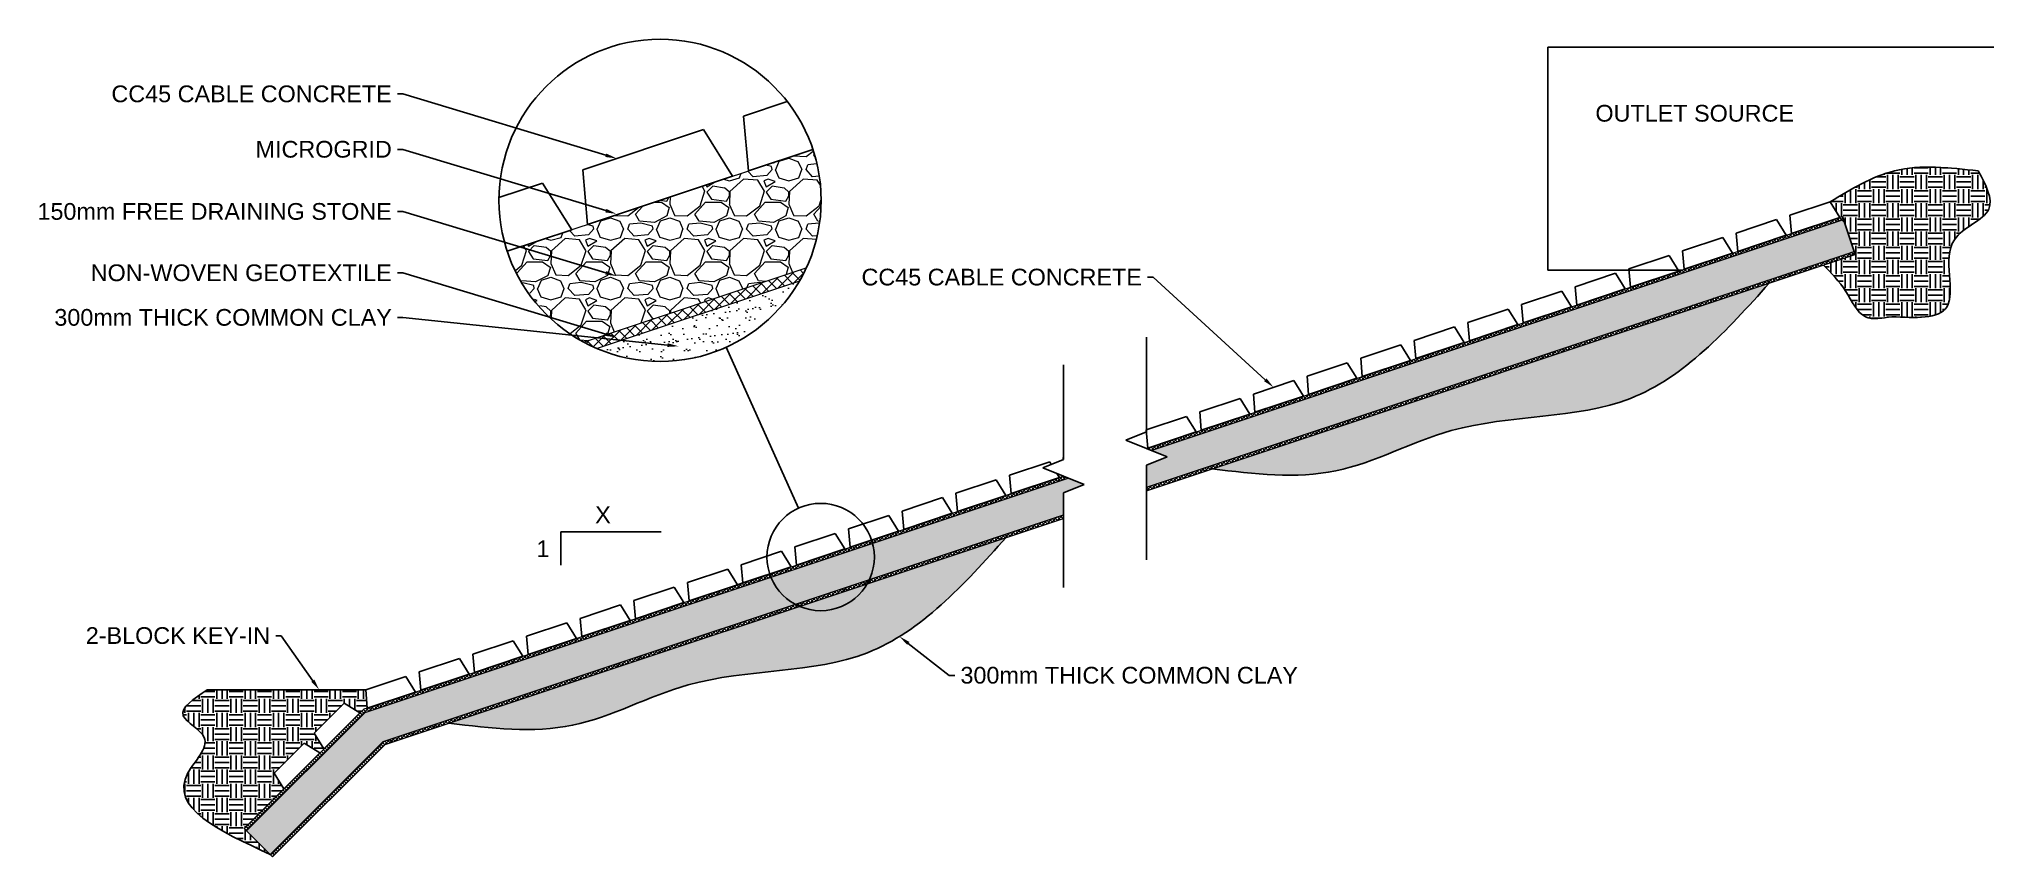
# Model space of a CAD drawing. Header units: millimetres. Extents: x 52489 to 61290, y 5633 to 9300.
import ezdxf
from ezdxf import colors
from ezdxf.entities.mleader import LeaderData, LeaderLine
from ezdxf.math import Vec2, Vec3

# ---------------------------------------------------------------- set-up
doc = ezdxf.new("R2010")
doc.units = ezdxf.units.MM
doc.styles.get("Standard").update_dxf_attribs({"font": 'arial.ttf'})

msp = doc.modelspace()

# ---------------------------------------------------------------- hatches: boundary and pattern name
at = {"lineweight": 5}
h = msp.add_hatch(dxfattribs=at)
h.set_pattern_fill('GRAVEL', color=256, scale=10.5)
h.set_pattern_definition([(228.012788, (-112513.871, -12088.661), (-2133.6000002, -2400.2999999), [35.88075, -3552.2008]), (184.969741, (-112537.874, -12115.331), (3200.3999987, 266.7000152), [61.5725, -6095.67513]), (132.510447, (-112599.215, -12120.665), (2667.0000011, -2933.699999), [43.41556, -4298.1459]), (267.273689, (-112703.228, -12187.34), (266.7000006, 5334), [56.07047, -5550.97593]), (292.833654, (-112705.895, -12243.347), (-1333.5000001, 3200.4), [54.98154, -5443.1798]), (357.273689, (-112684.56, -12294.02), (-5334, 266.7000006), [56.07047, -5550.97593]), (37.6942405, (-112628.552, -12296.687), (-3467.09999985, -2667.0000002), [74.15033, -7340.8771]), (72.2553284, (-112569.878, -12251.348), (1866.9000005, 5867.39999984), [70.00555, -6930.55194]), (121.429566, (-112548.542, -12184.673), (-2133.6000003, 3467.0999998), [56.26036, -5569.7823]), (175.236358, (-112577.88, -12136.667), (2933.7, -266.7000005), [64.2299, -3147.2634]), (222.397438, (-112641.887, -12131.3334), (-3200.3999999, -2933.7000001), [83.0632, -8223.2611]), (138.814075, (-112439.195, -12190.007), (-1866.9, 1600.2), [28.35048, -2806.7094]), (171.469234, (-112460.531, -12171.338), (3467.1000001, -533.3999994), [53.9366, -5339.7371]), (225, (-112513.87, -12163.34), (-4e-14, -266.7), [37.717, -339.45378]), (203.19859, (-112532.54, -12131.333), (1333.5, 533.4), [20.31134, -2010.81535]), (291.80141, (-112551.21, -12139.334), (-266.7, 800.1), [28.7244, -1407.49906]), (30.963757, (-112540.54, -12166.004), (800.1, 533.4), [46.65356, -1508.4613]), (161.56505, (-112500.54, -12142), (533.4, -266.7), [33.73515, -809.6443]), (16.38954, (-112705.895, -12139.334), (2667, 800.1), [47.25924, -4678.6768]), (70.346176, (-112660.556, -12126), (-1066.8000001, -2933.7), [39.6479, -3925.13265]), (293.19859, (-112500.536, -12088.66), (-533.4, 1333.5), [40.6224, -1990.50428]), (343.61046, (-112484.534, -12126), (-2667, 800.0999998), [47.25924, -4678.6768]), (339.443955, (-112705.895, -12304.69), (-1333.5, 533.4), [45.5737, -2233.1121]), (294.77514, (-112663.223, -12320.69), (-1333.5000016, 2933.6999993), [38.18557, -3780.3773]), (66.80141, (-112497.87, -12355.36), (533.4, 1333.5), [40.6224, -1990.50428]), (17.354025, (-112481.867, -12318.023), (-3467.1, -1066.8000002), [44.7072, -4425.99948]), (69.443955, (-112628.552, -12355.36), (-533.4, -1333.5), [22.78685, -2255.89895]), (101.309932, (-112513.87, -12355.36), (-266.7, 1066.8), [13.59903, -1346.30947]), (165.963757, (-112516.54, -12342.026), (800.1, -266.7), [54.98154, -1044.65073]), (186.009006, (-112569.878, -12328.691), (2667, 266.7000001), [50.95303, -5044.3433]), (303.69007, (-112540.54, -12190.01), (-266.7, 533.4), [38.464, -923.1365]), (353.1572266, (-112519.205, -12222.011), (4533.9, -533.39999976), [67.15346, -6648.18095]), (60.945396, (-112452.53, -12230.012), (-1066.8, -1866.9), [27.45837, -2718.3862]), (90, (-112439.2, -12206), (-266.7, 266.7), [16.002, -250.698]), (120.256437, (-112575.212, -12320.69), (1066.7999999, -1866.9), [37.05103, -3668.0638]), (48.012787, (-112593.881, -12288.686), (2133.6000002, 2400.2999998), [71.7615, -3516.32003]), (0, (-112545.88, -12235.35), (266.7, 266.7), [69.342, -197.358]), (325.304846, (-112476.533, -12235.346), (2667.000001, -1866.8999986), [42.169, -4174.72826]), (254.054604, (-112441.862, -12259.35), (-266.7, -1066.8), [38.83205, -1902.77325]), (207.645975, (-112452.53, -12296.687), (-5067.3000002, -2666.99999965), [63.22524, -6259.30876]), (175.426079, (-112508.537, -12326.024), (-3467.1, 266.7), [66.8881, -6621.91388])])
edge = h.paths.add_edge_path()
edge.add_arc((55324.9, 8618.7), 783.8, 200.08, 239.75571)
edge.add_line((54930.1, 7941.6), (55928.6, 8274.5))
edge.add_arc((55281.8, 8575.3), 713.3, 335.05993, 378.84416)
edge.add_line((55956.9, 8805.7), (54588.7, 8349.6))
h = msp.add_hatch()
h.set_pattern_fill('EARTH', color=256, scale=10)
edge = h.paths.add_edge_path()
edge.add_spline(control_points=[(60796.5, 8055.7), (60902.8, 8050.3), (61138, 8038.3), (60977.2, 8418.7), (61289.6, 8509.5), (61217.8, 8646.5), (61184.6, 8709.7)], knot_values=[0, 0, 0, 0, 250.546223, 554.691199, 761.730589, 939.36898, 939.36898, 939.36898, 939.36898], degree=3, periodic=0)
edge.add_spline(control_points=[(61184.6, 8709.7), (61055.7, 8724.4), (60817.5, 8751.6), (60613.7, 8627.9), (60520.1, 8571.1)], knot_values=[0, 0, 0, 0, 376.425984, 696.097541, 696.097541, 696.097541, 696.097541], degree=3, periodic=0)
edge.add_line((60520.1, 8571.1), (60563.5, 8501.2))
edge.add_line((60563.5, 8501.2), (60575.3, 8505.1))
edge.add_line((60575.3, 8505.1), (60632.2, 8334.4))
edge.add_line((60632.2, 8334.4), (60489.8, 8286.9))
edge.add_spline(control_points=[(60489.8, 8286.9), (60525.5, 8250.8), (60593.8, 8181.7), (60658.4, 8031.4), (60753.5, 8048.1), (60796.5, 8055.7)], knot_values=[0, 0, 0, 0, 155.96842, 298.597217, 416.494711, 416.494711, 416.494711, 416.494711], degree=3, periodic=0)
h = msp.add_hatch(dxfattribs=at)
h.set_pattern_fill('ANSI37', color=256, scale=3.5)
h.set_pattern_definition([(45, (372.151, 124.05), (-7.8577241, 7.8577241), []), (135, (372.151, 124.05), (-7.8577241, -7.8577241), [])])
h.paths.add_polyline_path([(60585.8, 8473.8), (60575.3, 8505.1), (57453.6, 7464.6), (57475.1, 7455.9), (60571.3, 8488)])
h = msp.add_hatch(dxfattribs=at)
h.set_pattern_fill('GRAVEL', color=256, scale=3.5)
h.set_pattern_definition([(228.012788, (436.159, 212.95), (-711.20000006, -800.09999995), [11.96025, -1184.06693]), (184.969741, (428.158, 204.0603), (1066.79999958, 88.90000506), [20.52417, -2031.89171]), (132.510447, (407.711, 202.2823), (889.00000038, -977.89999966), [14.47185, -1432.7153]), (267.273689, (373.04, 180.0573), (88.9000002, 1778), [18.69016, -1850.32531]), (292.833654, (372.151, 161.3883), (-444.50000004, 1066.79999998), [18.32718, -1814.39327]), (357.273689, (379.263, 144.4973), (-1778, 88.9000002), [18.69016, -1850.32531]), (37.6942405, (397.9318, 143.6083), (-1155.69999995, -889.00000007), [24.71678, -2446.95904]), (72.2553284, (417.4898, 158.7213), (622.30000017, 1955.79999995), [23.33518, -2310.18398]), (121.429566, (424.602, 180.9463), (-711.2000001, 1155.69999994), [18.75345, -1856.5941]), (175.236358, (414.823, 196.948), (977.9, -88.90000015), [21.40996, -1049.08779]), (222.397438, (393.4868, 198.7263), (-1066.79999997, -977.90000004), [27.68773, -2741.08704]), (138.814075, (461.051, 179.168), (-622.3, 533.4), [9.45016, -935.5698]), (171.469234, (453.939, 185.3913), (1155.70000003, -177.7999998), [17.97887, -1779.91236]), (225, (436.16, 188.06), (-1e-14, -88.9), [12.57233, -113.15126]), (203.19859, (429.936, 198.726), (444.5, 177.8), [6.77045, -670.27178]), (291.80141, (423.713, 196.06), (-88.9, 266.7), [9.5748, -469.16635]), (30.963757, (427.269, 187.17), (266.7, 177.8), [15.55119, -502.82044]), (161.56505, (440.604, 195.17), (177.8, -88.9), [11.24505, -269.88143]), (16.38954, (372.151, 196.0593), (889, 266.7), [15.75308, -1559.55893]), (70.346176, (387.264, 200.504), (-355.60000003, -977.9), [13.21596, -1308.37755]), (293.19859, (440.604, 212.95), (-177.8, 444.5), [13.5408, -663.50143]), (343.61046, (445.938, 200.5043), (-889, 266.69999994), [15.75308, -1559.55893]), (339.443955, (372.151, 140.941), (-444.5, 177.8), [15.19123, -744.3707]), (294.775141, (386.375, 135.607), (-444.5000005, 977.89999976), [12.72852, -1260.12577]), (66.80141, (441.493, 124.05), (177.8, 444.5), [13.5408, -663.50143]), (17.354025, (446.827, 136.4963), (-1155.7, -355.60000007), [14.9024, -1475.33316]), (69.443955, (397.932, 124.05), (-177.8, -444.5), [7.59562, -751.96632]), (101.309932, (436.159, 124.05), (-88.9, 355.6), [4.53301, -448.76982]), (165.963757, (435.27, 128.495), (266.7, -88.9), [18.32718, -348.21691]), (186.009006, (417.49, 132.9403), (889, 88.90000005), [16.98434, -1681.44777]), (303.690068, (427.27, 179.168), (-88.9, 177.8), [12.82134, -307.71217]), (353.1572266, (434.3808, 168.5003), (1511.3, -177.79999992), [22.38449, -2216.06032]), (60.945396, (456.606, 165.833), (-355.6, -622.3), [9.15279, -906.12873]), (90, (461.05, 173.83), (-88.9, 88.9), [5.334, -83.566]), (120.256437, (415.712, 135.607), (355.59999996, -622.3), [12.35034, -1222.68793]), (48.012787, (409.489, 146.275), (711.20000006, 800.09999995), [23.9205, -1172.10668]), (0, (425.49, 164.055), (88.9, 88.9), [23.114, -65.786]), (325.304846, (448.605, 164.055), (889.00000034, -622.2999995), [14.05633, -1391.57609]), (254.054604, (460.162, 156.054), (-88.9, -355.6), [12.94402, -634.25775]), (207.6459754, (456.606, 143.6083), (-1689.10000006, -888.99999988), [21.07508, -2086.43625]), (175.426079, (437.9368, 133.8293), (-1155.7, 88.9), [22.29603, -2207.30463])])
h.paths.add_polyline_path([(60627.5, 8348.6), (60585.8, 8473.8), (60571.3, 8488), (57475.1, 7455.9), (57546.3, 7427.1), (57453.6, 7389.7), (57453.6, 7290.7), (60531.6, 8316.6), (60546.1, 8321.5)])
h = msp.add_hatch()
h.set_pattern_fill('ANSI37', color=256, scale=10.5)
h.paths.add_polyline_path([(55898.9, 8217.1, 0.022349), (55928.6, 8274.5), (54930.1, 7941.6, 0.022349), (54988.2, 7913.6)])
h = msp.add_hatch()
h.set_pattern_fill('ANSI37', color=256, scale=3.5)
h.paths.add_polyline_path([(57453.6, 7274.8), (60632.2, 8334.4), (60627.5, 8348.6), (57453.6, 7290.7)])
h = msp.add_hatch(dxfattribs=at)
h.set_pattern_fill('AR-SAND', color=256, scale=1.5)
h.set_pattern_definition([(37.5, (-112691.665, -12398.05), (-2.400047, 73.411986), [0, -57.912, 0, -64.77, 0, -61.9125]), (7.5, (-112691.67, -12398.05), (67.42849, 107.523765), [0, -31.242, 0, -52.197, 0, -20.0025]), (327.5, (-112738.53, -12398.05), (118.648856, 0.215578), [0, -19.05, 0, -68.58, 0, -89.535]), (317.5, (-112738.53, -12398.05), (114.53347, 33.4394), [0, -9.525, 0, -44.958, 0, -51.435])])
edge = h.paths.add_edge_path()
edge.add_arc((55272.8, 8577.6), 722.5, 246.80293, 330.06697)
edge.add_line((55898.9, 8217.1), (54988.2, 7913.6))
h = msp.add_hatch(dxfattribs=at)
h.set_pattern_fill('AR-SAND', color=256, scale=0.5)
h.set_pattern_definition([(37.5, (3426.93, 1126.499), (-0.8000156, 24.470662), [0, -19.304, 0, -21.59, 0, -20.6375]), (7.5, (3426.93, 1126.5), (22.476164, 35.841255), [0, -10.414, 0, -17.399, 0, -6.6675]), (327.5, (3411.309, 1126.499), (39.5496185, 0.071859), [0, -6.35, 0, -22.86, 0, -29.845]), (317.5, (3411.31, 1126.5), (38.177823, 11.146466), [0, -3.175, 0, -14.986, 0, -17.145])])
edge = h.paths.add_edge_path()
edge.add_spline(control_points=[(57748.1, 7373), (57936.8, 7350.3), (58311.9, 7305.2), (58887.8, 7635.3), (59673.6, 7570), (60056.7, 7994.8), (60247.2, 8206)], knot_values=[0, 0, 0, 0, 554.998209, 1103.043717, 1920.387881, 2729.130335, 2729.130335, 2729.130335, 2729.130335], degree=3, periodic=0)
edge.add_line((60247.2, 8206), (57748.1, 7373))
h = msp.add_hatch(dxfattribs=at)
h.set_pattern_fill('ANSI37', color=256, scale=3.5)
h.paths.add_polyline_path([(53950.5, 6281.1), (57102.9, 7331.9), (57081.5, 7340.5), (53959.8, 6300), (53944.3, 6296.1), (53408, 5760.8), (53418.6, 5750.2)])
h = msp.add_hatch(dxfattribs=at)
h.set_pattern_fill('GRAVEL', color=256, scale=3.5)
h.paths.add_polyline_path([(57081.5, 7166.6), (57081.5, 7265.6), (57174.2, 7303.1), (57102.9, 7331.9), (53950.5, 6281.1), (53418.6, 5750.2), (53524.5, 5644), (54031.4, 6149.9)])
h = msp.add_hatch()
h.set_pattern_fill('ANSI37', color=256, scale=3.5)
h.paths.add_polyline_path([(54039.5, 6136.8), (55898, 6756.3, -0.022349), (55878.7, 6765.7), (54031.4, 6149.9), (53524.5, 5644), (53535.1, 5633.4)])
h.paths.add_polyline_path([(56201.6, 6857.5, 0.022349), (56211.5, 6876.6), (55878.7, 6765.7, 0.022349), (55898, 6756.3)])
h.paths.add_polyline_path([(57081.5, 7150.8), (57081.5, 7166.6), (56211.5, 6876.6, -0.022349), (56201.6, 6857.5)])
h = msp.add_hatch(dxfattribs=at)
h.set_pattern_fill('AR-SAND', color=256, scale=0.5)
h.set_pattern_definition([(37.5, (4.743, -14.23), (-0.8000156, 24.470662), [0, -19.304, 0, -21.59, 0, -20.6375]), (7.5, (4.743, -14.23), (22.476164, 35.841255), [0, -10.414, 0, -17.399, 0, -6.6675]), (327.5, (-10.878, -14.23), (39.5496185, 0.071859), [0, -6.35, 0, -22.86, 0, -29.845]), (317.5, (-10.878, -14.23), (38.177823, 11.146466), [0, -3.175, 0, -14.986, 0, -17.145])])
edge = h.paths.add_edge_path()
edge.add_spline(control_points=[(54325.9, 6232.3), (54514.6, 6209.6), (54889.7, 6164.5), (55465.6, 6494.6), (56251.4, 6429.3), (56634.5, 6854.1), (56825, 7065.3)], knot_values=[0, 0, 0, 0, 554.998209, 1103.043717, 1920.387881, 2729.130335, 2729.130335, 2729.130335, 2729.130335], degree=3, periodic=0)
edge.add_line((56825, 7065.3), (54325.9, 6232.3))
h = msp.add_hatch()
h.set_pattern_fill('EARTH', color=256, scale=10)
edge = h.paths.add_edge_path()
edge.add_spline(control_points=[(53242.1, 6381.9), (53181.4, 6342.4), (53068.6, 6269), (53298.6, 6166.4), (52993, 5887.4), (53297.1, 5748.2), (53524.5, 5644)], knot_values=[0, 0, 0, 0, 158.11652, 294.087215, 468.89531, 988.155406, 988.155406, 988.155406, 988.155406], degree=3, periodic=0)
edge.add_line((53524.5, 5644), (53408, 5760.8))
edge.add_line((53408, 5760.8), (53585.3, 5937.8))
edge.add_line((53585.3, 5937.8), (53542.3, 6007.8))
edge.add_line((53542.3, 6007.8), (53677.1, 6142.4))
edge.add_line((53677.1, 6142.4), (53747.1, 6099.2))
edge.add_line((53747.1, 6099.2), (53764.8, 6116.9))
edge.add_line((53764.8, 6116.9), (53721.8, 6187))
edge.add_line((53721.8, 6187), (53856.6, 6321.6))
edge.add_line((53856.6, 6321.6), (53926.6, 6278.4))
edge.add_line((53926.6, 6278.4), (53944.3, 6296.1))
edge.add_line((53944.3, 6296.1), (53959.8, 6300))
edge.add_line((53959.8, 6300), (53952.6, 6381.9))
edge.add_line((53952.6, 6381.9), (53242.1, 6381.9))

# ---------------------------------------------------------------- linework, layer by layer
for p, q in [((59254.5, 8264.9), (59254.5, 9264.9)), ((59254.5, 9264.9), (61254.5, 9264.9)), ((55647.6, 8955.6), (55843.4, 9020.8)), ((54925.8, 8715), (55468, 8895.7)), ((55468, 8895.7), (55598.1, 8686.1)), ((55647.6, 8955.6), (55669.3, 8709.8)), ((55669.3, 8709.8), (55958.2, 8806.1)), ((54925.8, 8715), (54947.5, 8469.2)), ((54550.4, 8589.8), (54746.2, 8655.1)), ((54746.2, 8655.1), (54876.4, 8445.5)), ((54947.5, 8469.2), (55598.1, 8686.1)), ((60339.4, 8510.8), (60520.1, 8571.1)), ((60520.1, 8571.1), (60563.5, 8501.2)), ((60098.8, 8430.6), (60279.5, 8490.9)), ((60279.5, 8490.9), (60322.9, 8421)), ((60339.4, 8510.8), (60346.6, 8428.9)), ((60346.6, 8428.9), (60563.5, 8501.2)), ((60575.3, 8505.1), (60632.2, 8334.4)), ((54587.4, 8349.2), (54876.4, 8445.5)), ((59858.2, 8350.4), (60038.9, 8410.7)), ((60038.9, 8410.7), (60082.3, 8340.8)), ((60098.8, 8430.6), (60106, 8348.7)), ((60106, 8348.7), (60322.9, 8421)), ((59617.6, 8270.2), (59798.3, 8330.5)), ((59798.3, 8330.5), (59841.7, 8260.6)), ((59858.2, 8350.4), (59865.4, 8268.5)), ((59865.4, 8268.5), (60082.3, 8340.8)), ((59854.5, 8264.9), (59254.5, 8264.9)), ((59377, 8190), (59557.7, 8250.3)), ((59377, 8190), (59384.2, 8108.1)), ((59557.7, 8250.3), (59601.1, 8180.4)), ((59617.6, 8270.2), (59624.8, 8188.3)), ((59624.8, 8188.3), (59841.7, 8260.6)), ((59136.4, 8109.8), (59317.1, 8170.1)), ((59136.4, 8109.8), (59143.7, 8027.9)), ((59143.7, 8027.9), (59360.5, 8100.2)), ((59317.1, 8170.1), (59360.5, 8100.2)), ((59384.2, 8108.1), (59601.1, 8180.4)), ((58655.3, 7949.4), (58836, 8009.7)), ((58836, 8009.7), (58879.3, 7939.8)), ((58895.8, 8029.6), (59076.6, 8089.9)), ((58895.8, 8029.6), (58903.1, 7947.7)), ((58903.1, 7947.7), (59119.9, 8020)), ((59076.6, 8089.9), (59119.9, 8020)), ((57453.6, 7964.6), (57453.6, 7539.5)), ((58414.7, 7869.3), (58595.4, 7929.5)), ((58595.4, 7929.5), (58638.8, 7859.6)), ((58655.3, 7949.4), (58662.5, 7867.5)), ((58662.5, 7867.5), (58879.3, 7939.8)), ((57081.5, 7840.5), (57081.5, 7415.4)), ((58174.1, 7789.1), (58354.8, 7849.3)), ((58354.8, 7849.3), (58398.2, 7779.4)), ((58414.7, 7869.3), (58421.9, 7787.3)), ((58421.9, 7787.3), (58638.8, 7859.6)), ((57933.5, 7708.9), (58114.2, 7769.1)), ((58114.2, 7769.1), (58157.6, 7699.2)), ((58174.1, 7789.1), (58181.3, 7707.1)), ((58181.3, 7707.1), (58398.2, 7779.4)), ((57692.9, 7628.7), (57873.6, 7688.9)), ((57873.6, 7688.9), (57917, 7619)), ((57933.5, 7708.9), (57940.7, 7626.9)), ((57940.7, 7626.9), (58157.6, 7699.2)), ((57452.3, 7548.5), (57633, 7608.7)), ((57633, 7608.7), (57676.4, 7538.8)), ((57692.9, 7628.7), (57700.1, 7546.7)), ((57700.1, 7546.7), (57917, 7619)), ((57360.9, 7502), (57453.6, 7539.5)), ((57546.3, 7427.1), (57360.9, 7502)), ((57452.3, 7548.5), (57459.5, 7466.6)), ((57459.5, 7466.6), (57676.4, 7538.8)), ((56839.6, 7344.2), (57020.3, 7404.5)), ((56988.7, 7378), (57081.5, 7415.4)), ((57020.3, 7404.5), (57027.1, 7393.5)), ((57080.2, 7424.4), (57081.5, 7424.9)), ((57080.2, 7424.4), (57081, 7415.3)), ((57453.6, 7389.7), (57546.3, 7427.1)), ((56599, 7264), (56779.7, 7324.3)), ((56779.7, 7324.3), (56823.1, 7254.4)), ((56839.6, 7344.2), (56846.8, 7262.3)), ((56846.8, 7262.3), (57063.7, 7334.6)), ((57174.2, 7303.1), (56988.7, 7378)), ((57052.8, 7352.1), (57063.7, 7334.6)), ((57453.6, 7389.7), (57453.6, 6964.6)), ((56358.4, 7183.8), (56539.1, 7244.1)), ((56539.1, 7244.1), (56582.5, 7174.2)), ((56599, 7264), (56606.2, 7182.1)), ((56606.2, 7182.1), (56823.1, 7254.4)), ((57081.5, 7265.6), (57174.2, 7303.1)), ((57081.5, 7265.6), (57081.5, 6840.5)), ((56117.8, 7103.6), (56298.6, 7163.9)), ((56298.6, 7163.9), (56341.9, 7094)), ((56358.4, 7183.8), (56365.6, 7101.9)), ((56365.6, 7101.9), (56582.5, 7174.2)), ((54827.3, 6941.5), (54827.3, 7091.5)), ((54827.3, 7091.5), (55277.3, 7091.5)), ((55877.2, 7023.4), (56058, 7083.7)), ((56058, 7083.7), (56101.3, 7013.8)), ((56117.8, 7103.6), (56125.1, 7021.7)), ((56125.1, 7021.7), (56341.9, 7094)), ((55636.7, 6943.2), (55817.4, 7003.5)), ((55817.4, 7003.5), (55860.7, 6933.6)), ((55877.2, 7023.4), (55884.5, 6941.5)), ((55884.5, 6941.5), (56101.3, 7013.8)), ((55396.1, 6863.1), (55576.8, 6923.3)), ((55576.8, 6923.3), (55620.2, 6853.4)), ((55636.7, 6943.2), (55643.9, 6861.3)), ((55643.9, 6861.3), (55860.7, 6933.6)), ((55155.5, 6782.9), (55336.2, 6843.1)), ((55155.5, 6782.9), (55162.7, 6700.9)), ((55336.2, 6843.1), (55379.6, 6773.2)), ((55396.1, 6863.1), (55403.3, 6781.1)), ((55403.3, 6781.1), (55620.2, 6853.4)), ((55620.2, 6853.4), (55643.9, 6861.3)), ((54914.9, 6702.7), (55095.6, 6762.9)), ((54914.9, 6702.7), (54922.1, 6620.7)), ((54922.1, 6620.7), (55139, 6693)), ((55095.6, 6762.9), (55139, 6693)), ((55162.7, 6700.9), (55379.6, 6773.2)), ((54433.7, 6542.3), (54614.4, 6602.5)), ((54614.4, 6602.5), (54657.8, 6532.6)), ((54674.3, 6622.5), (54855, 6682.7)), ((54674.3, 6622.5), (54681.5, 6540.5)), ((54681.5, 6540.5), (54898.4, 6612.8)), ((54855, 6682.7), (54898.4, 6612.8)), ((54193.1, 6462.1), (54373.9, 6522.3)), ((54373.9, 6522.3), (54417.2, 6452.4)), ((54433.7, 6542.3), (54441, 6460.4)), ((54441, 6460.4), (54657.8, 6532.6)), ((53952.6, 6381.9), (54133.3, 6442.1)), ((54133.3, 6442.1), (54176.6, 6372.3)), ((54193.1, 6462.1), (54200.4, 6380.2)), ((54200.4, 6380.2), (54417.2, 6452.4)), ((53952.6, 6381.9), (53242.1, 6381.9)), ((53952.6, 6381.9), (53959.8, 6300)), ((53959.8, 6300), (54176.6, 6372.3)), ((53721.8, 6187), (53856.6, 6321.6)), ((53764.8, 6116.9), (53926.6, 6278.4)), ((53856.6, 6321.6), (53926.6, 6278.4)), ((53721.8, 6187), (53764.8, 6116.9)), ((53542.3, 6007.8), (53677.1, 6142.4)), ((53585.3, 5937.8), (53747.1, 6099.2)), ((53677.1, 6142.4), (53747.1, 6099.2)), ((53542.3, 6007.8), (53585.3, 5937.8))]:
    msp.add_line(p, q)
for p, q in [((54587.4, 8349.2), (55958.2, 8806.1)), ((57453.6, 7464.6), (60575.3, 8505.1)), ((57475.1, 7455.9), (60571.3, 8488)), ((54930.1, 7941.6), (55928.6, 8274.5)), ((57453.6, 7290.7), (60627.5, 8348.6)), ((57453.6, 7274.8), (60632.2, 8334.4)), ((54988.2, 7913.6), (55898.9, 8217.1)), ((53950.5, 6281.1), (57102.9, 7331.9)), ((53959.8, 6300), (57081.5, 7340.5)), ((54031.4, 6149.9), (57081.5, 7166.6)), ((54039.5, 6136.8), (57081.5, 7150.8)), ((53944.3, 6296.1), (53408, 5760.8)), ((53950.5, 6281.1), (53418.6, 5750.2)), ((53959.8, 6300), (53944.3, 6296.1)), ((54031.4, 6149.9), (53524.5, 5644)), ((54039.5, 6136.8), (53535.1, 5633.4)), ((53408, 5760.8), (53535.1, 5633.4))]:
    msp.add_line(p, q, dxfattribs=at)
msp.add_lwpolyline([(55894, 7197.3), (55569.3, 7918.8)])
for centre, radius in [((55272.8, 8577.6), 722.5), ((55992.9, 6977.7), 240.8)]:
    msp.add_circle(centre, radius)
for points in [[(60520.1, 8571.1), (60808.1, 8709.7), (61184.6, 8709.7)], [(61184.6, 8709.7), (61231.6, 8538.4), (61077, 8400.7), (61043.4, 8098.4), (60796.5, 8055.7)], [(60796.5, 8055.7), (60678.6, 8055.7), (60590.8, 8168.1), (60489.8, 8286.9)], [(57748.1, 7373), (58303, 7364.3), (58820.6, 7544.6), (59625, 7689.4), (60247.2, 8206)], [(54325.9, 6232.3), (54880.8, 6223.6), (55398.4, 6403.9), (56202.8, 6548.7), (56825, 7065.3)], [(53242.1, 6381.9), (53134.4, 6266.1), (53228.5, 6167.9), (53155.3, 6009.1), (53524.5, 5644)]]:
    msp.add_spline(points, degree=3)

# ---------------------------------------------------------------- texts
at = {"char_height": 75, "attachment_point": 1}
for s, width, insert in [('OUTLET SOURCE', 973.924, (59467.4, 9005.6)), ('X', 118.705, (54981.8, 7204.6)), ('1', 118.705, (54718.6, 7052.5))]:
    msp.add_mtext_dynamic_manual_height_columns(s, width=width, gutter_width=12.5, heights=[0], dxfattribs=dict(at, insert=insert))

# ---------------------------------------------------------------- leaders
ml = msp.add_multileader_mtext('Standard')
ml.set_content('CC45 CABLE CONCRETE ', color=256)
ml.set_leader_properties()
ml.build(insert=Vec2(0, 0))
ml.multileader.update_dxf_attribs({"dogleg_length": 25, "arrow_head_size": 50})
ctx = ml.context
ctx.base_point, ctx.char_height, ctx.arrow_head_size, ctx.landing_gap_size, ctx.plane_origin = Vec3(52798.1, 9054.6), 75, 50, 25, Vec3(55077.4, 8765.5)
ctx.text_align_type = 2
notes = []
notes.append((ctx, [(0, (1, 1, 0), (54119.8, 9054.6), (-1, 0), 25, [(0, [(55077.4, 8765.5)], 0, [])])]))
ctx.mtext.insert, ctx.mtext.alignment, ctx.mtext.flow_direction = Vec3(54069.8, 9092.7), 3, 5
ml = msp.add_multileader_mtext('Standard')
ml.set_content('MICROGRID', color=256)
ml.set_leader_properties()
ml.build(insert=Vec2(0, 0))
ml.multileader.update_dxf_attribs({"dogleg_length": 25, "arrow_head_size": 50})
ctx = ml.context
ctx.base_point, ctx.char_height, ctx.arrow_head_size, ctx.landing_gap_size, ctx.plane_origin = Vec3(53447, 8806), 75, 50, 25, Vec3(55077.4, 8516.9)
ctx.text_align_type = 2
notes.append((ctx, [(0, (1, 1, 0), (54119.8, 8806), (-1, 0), 25, [(0, [(55077.4, 8516.9)], 0, [])])]))
ctx.mtext.insert, ctx.mtext.alignment, ctx.mtext.flow_direction = Vec3(54069.8, 8844.2), 3, 5
ml = msp.add_multileader_mtext('Standard')
ml.set_content('150mm FREE DRAINING STONE', color=256)
ml.set_leader_properties()
ml.build(insert=Vec2(0, 0))
ml.multileader.update_dxf_attribs({"dogleg_length": 25, "arrow_head_size": 50})
ctx = ml.context
ctx.base_point, ctx.char_height, ctx.arrow_head_size, ctx.landing_gap_size, ctx.plane_origin = Vec3(52472.5, 8527.3), 75, 50, 25, Vec3(55077.4, 8238.2)
ctx.text_align_type = 2
notes.append((ctx, [(0, (1, 1, 0), (54119.8, 8527.3), (-1, 0), 25, [(0, [(55077.4, 8238.2)], 0, [])])]))
ctx.mtext.insert, ctx.mtext.alignment, ctx.mtext.flow_direction = Vec3(54069.8, 8565.4), 3, 5
ml = msp.add_multileader_mtext('Standard')
ml.set_content('NON-WOVEN GEOTEXTILE', color=256)
ml.set_leader_properties()
ml.build(insert=Vec2(0, 0))
ml.multileader.update_dxf_attribs({"dogleg_length": 25, "arrow_head_size": 50})
ctx = ml.context
ctx.base_point, ctx.char_height, ctx.arrow_head_size, ctx.landing_gap_size, ctx.plane_origin = Vec3(52707.9, 8252.1), 75, 50, 25, Vec3(55077.4, 7963)
ctx.text_align_type = 2
notes.append((ctx, [(0, (1, 1, 0), (54119.8, 8252.1), (-1, 0), 25, [(0, [(55077.4, 7963)], 0, [])])]))
ctx.mtext.insert, ctx.mtext.alignment, ctx.mtext.flow_direction = Vec3(54069.8, 8290.2), 3, 5
ml = msp.add_multileader_mtext('Standard')
ml.set_content('CC45 CABLE CONCRETE', color=256)
ml.set_leader_properties()
ml.build(insert=Vec2(0, 0))
ml.multileader.update_dxf_attribs({"dogleg_length": 25, "arrow_head_size": 50})
ctx = ml.context
ctx.base_point, ctx.char_height, ctx.arrow_head_size, ctx.landing_gap_size, ctx.plane_origin = Vec3(56161.7, 8232.7), 75, 50, 25, Vec3(58023.9, 7739)
ctx.text_align_type = 2
notes.append((ctx, [(0, (1, 1, 0), (57483.5, 8232.7), (-1, 0), 25, [(0, [(58023.9, 7739)], 0, [])])]))
ctx.mtext.insert, ctx.mtext.alignment, ctx.mtext.flow_direction = Vec3(57433.5, 8270.9), 3, 5
ml = msp.add_multileader_mtext('Standard')
ml.set_content('300mm THICK COMMON CLAY', color=256)
ml.set_leader_properties()
ml.build(insert=Vec2(0, 0))
ml.multileader.update_dxf_attribs({"dogleg_length": 25, "arrow_head_size": 50})
ctx = ml.context
ctx.base_point, ctx.char_height, ctx.arrow_head_size, ctx.landing_gap_size, ctx.plane_origin = Vec3(52536.4, 8052), 75, 50, 25, Vec3(55077.4, 7762.9)
ctx.text_align_type = 2
notes.append((ctx, [(0, (1, 1, 0), (54119.8, 8052), (-1, 0), 25, [(0, [(55356.3, 7923.1)], 0, [])])]))
ctx.mtext.insert, ctx.mtext.alignment, ctx.mtext.flow_direction = Vec3(54069.8, 8090.2), 3, 5
ml = msp.add_multileader_mtext('Standard')
ml.set_content('2-BLOCK KEY-IN', color=256)
ml.set_leader_properties()
ml.build(insert=Vec2(0, 0))
ml.multileader.update_dxf_attribs({"dogleg_length": 25, "arrow_head_size": 50})
ctx = ml.context
ctx.base_point, ctx.char_height, ctx.arrow_head_size, ctx.landing_gap_size, ctx.plane_origin = Vec3(52683.9, 6625), 75, 50, 25, Vec3(53744.4, 6381.9)
ctx.text_align_type = 2
notes.append((ctx, [(1, (1, 1, 0), (53574, 6625), (-1, 0), 25, [(0, [(53744.4, 6381.9)], 0, [])])]))
ctx.mtext.insert, ctx.mtext.alignment, ctx.mtext.flow_direction = Vec3(53524, 6663.1), 3, 5
ml = msp.add_multileader_mtext('Standard')
ml.set_content('300mm THICK COMMON CLAY', color=256)
ml.set_leader_properties()
ml.build(insert=Vec2(0, 0))
ml.multileader.update_dxf_attribs({"dogleg_length": 25, "arrow_head_size": 50})
ctx = ml.context
ctx.base_point, ctx.char_height, ctx.arrow_head_size, ctx.landing_gap_size, ctx.plane_origin = Vec3(56594.9, 6447), 75, 50, 25, Vec3(56346.5, 6621.2)
notes.append((ctx, [(0, (1, 1, 0), (56569.9, 6447), (1, 0), 25, [(0, [(56346.5, 6621.2)], 0, [])])]))
ctx.mtext.insert, ctx.mtext.flow_direction = Vec3(56619.9, 6485.1), 5
for ctx, leaders in notes:
    for number, flags, end, landing, length, lines in leaders:
        leader = LeaderData()
        leader.index, (leader.has_last_leader_line, leader.has_dogleg_vector, leader.attachment_direction) = number, flags
        leader.last_leader_point, leader.dogleg_vector, leader.dogleg_length = Vec3(end), Vec3(landing), length
        for number, points, colour, breaks in lines:
            line = LeaderLine()
            line.index, line.vertices, line.color, line.breaks = number, Vec3.list(points), colors.encode_raw_color(colour), breaks
            leader.lines.append(line)
        ctx.leaders.append(leader)

doc.saveas('drawing.dxf')
